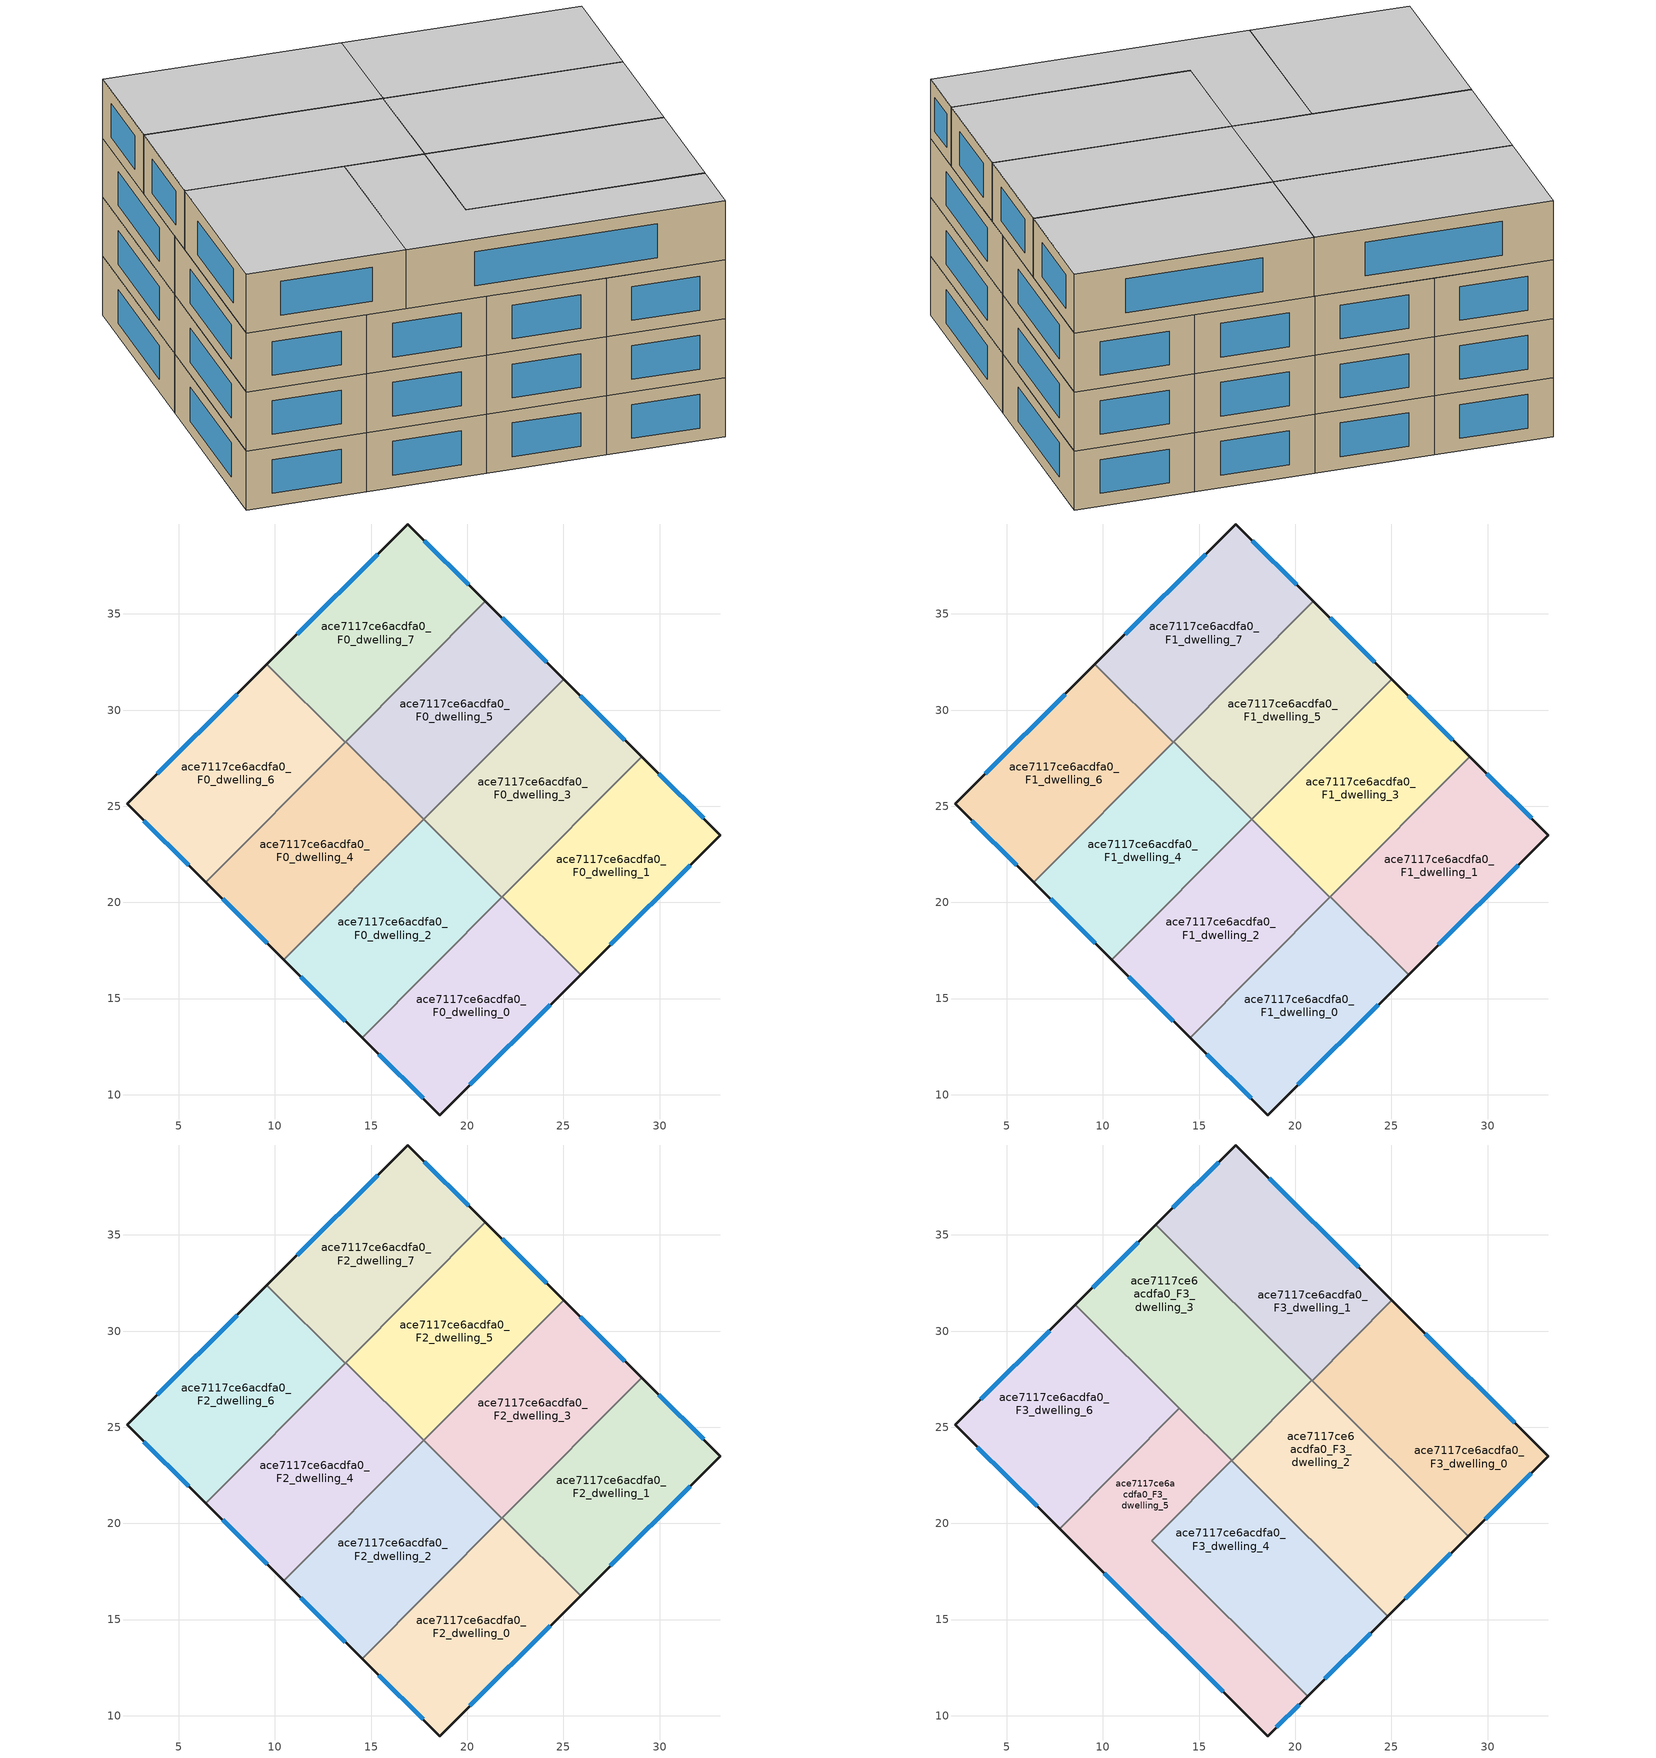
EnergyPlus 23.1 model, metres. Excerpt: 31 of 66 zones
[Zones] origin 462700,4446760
ace7117ce6acdfa0_F0_dwelling_0
 floor ground (EU_floor_Construction): 25.89,16.25 18.57,8.95 14.53,12.97 21.83,20.29 z0
 wall outside (EU_wall_Construction): 14.53,12.97 18.57,8.95 25.89,16.25 z0:3
 wall to ace7117ce6acdfa0_F0_dwelling_1 (EU_wall_Construction): 25.89,16.25 21.83,20.29 z0:3
 wall to ace7117ce6acdfa0_F0_dwelling_2 (EU_wall_Construction): 21.8,20.27 14.53,12.97 z0:3
 wall to ace7117ce6acdfa0_F0_dwelling_3 (EU_wall_Construction): 21.83,20.29 21.8,20.27 z0:3
 window (EU_Window_Construction): 20.14,10.51 24.32,14.68 / 15.4,12.11 17.7,9.81 z0.64:2.36
ace7117ce6acdfa0_F0_dwelling_1
 floor ground (EU_floor_Construction): 33.17,23.49 25.89,16.25 21.83,20.29 29.08,27.57 z0
 wall outside (EU_wall_Construction): 25.89,16.25 33.17,23.49 29.08,27.57 z0:3
 wall to ace7117ce6acdfa0_F0_dwelling_3 (EU_wall_Construction): 29.08,27.57 21.83,20.29 z0:3
 window (EU_Window_Construction): 27.45,17.8 31.61,21.94 / 32.29,24.37 29.95,26.7 z0.64:2.36
ace7117ce6acdfa0_F0_dwelling_2
 floor ground (EU_floor_Construction): 21.8,20.27 14.53,12.97 10.47,17.01 17.74,24.31 z0
 wall outside (EU_wall_Construction): 10.47,17.01 14.53,12.97 z0:3
 wall to ace7117ce6acdfa0_F0_dwelling_4 (EU_wall_Construction): 17.74,24.31 10.47,17.01 z0:3
 wall to ace7117ce6acdfa0_F0_dwelling_3 (EU_wall_Construction): 21.8,20.27 17.74,24.31 z0:3
 window (EU_Window_Construction): 11.34,16.15 13.66,13.83 z0.64:2.36
ace7117ce6acdfa0_F0_dwelling_3
 floor ground (EU_floor_Construction): 29.08,27.57 21.8,20.27 17.74,24.31 25.01,31.61 z0
 wall outside (EU_wall_Construction): 29.08,27.57 25.01,31.61 z0:3
 wall to ace7117ce6acdfa0_F0_dwelling_5 (EU_wall_Construction): 25.01,31.61 17.74,24.31 z0:3
 window (EU_Window_Construction): 28.2,28.43 25.88,30.75 z0.64:2.36
ace7117ce6acdfa0_F0_dwelling_4
 floor ground (EU_floor_Construction): 17.74,24.31 10.47,17.01 6.41,21.06 13.68,28.36 z0
 wall outside (EU_wall_Construction): 6.41,21.06 10.47,17.01 z0:3
 wall to ace7117ce6acdfa0_F0_dwelling_5 (EU_wall_Construction): 17.74,24.31 13.68,28.36 z0:3
 wall to ace7117ce6acdfa0_F0_dwelling_6 (EU_wall_Construction): 13.65,28.33 6.41,21.06 z0:3
 wall to ace7117ce6acdfa0_F0_dwelling_7 (EU_wall_Construction): 13.68,28.36 13.65,28.33 z0:3
 window (EU_Window_Construction): 7.28,20.19 9.6,17.88 z0.64:2.36
ace7117ce6acdfa0_F0_dwelling_5
 floor ground (EU_floor_Construction): 25.01,31.61 17.74,24.31 13.68,28.36 20.95,35.66 z0
 wall outside (EU_wall_Construction): 25.01,31.61 20.95,35.66 z0:3
 wall to ace7117ce6acdfa0_F0_dwelling_7 (EU_wall_Construction): 20.95,35.66 13.68,28.36 z0:3
 window (EU_Window_Construction): 24.14,32.48 21.82,34.79 z0.64:2.36
ace7117ce6acdfa0_F0_dwelling_6
 floor ground (EU_floor_Construction): 13.65,28.33 6.41,21.06 2.32,25.13 9.59,32.38 z0
 wall outside (EU_wall_Construction): 9.59,32.38 2.32,25.13 6.41,21.06 z0:3
 wall to ace7117ce6acdfa0_F0_dwelling_7 (EU_wall_Construction): 13.65,28.33 9.59,32.38 z0:3
 window (EU_Window_Construction): 8.03,30.83 3.87,26.69 / 3.19,24.26 5.53,21.93 z0.64:2.36
ace7117ce6acdfa0_F0_dwelling_7
 floor ground (EU_floor_Construction): 20.95,35.66 13.65,28.33 9.59,32.38 16.91,39.68 z0
 wall outside (EU_wall_Construction): 20.95,35.66 16.91,39.68 9.59,32.38 z0:3
 window (EU_Window_Construction): 15.35,38.12 11.16,33.94 / 20.08,36.52 17.78,38.82 z0.64:2.36
ace7117ce6acdfa0_F1_dwelling_0
 floor to ace7117ce6acdfa0_F0_dwelling_0 (EU_floor_Construction): 25.89,16.25 18.57,8.95 14.53,12.97 21.83,20.29 z3
 wall outside (EU_wall_Construction): 14.53,12.97 18.57,8.95 25.89,16.25 z3:6
 wall to ace7117ce6acdfa0_F1_dwelling_1 (EU_wall_Construction): 25.89,16.25 21.83,20.29 z3:6
 wall to ace7117ce6acdfa0_F1_dwelling_2 (EU_wall_Construction): 21.8,20.27 14.53,12.97 z3:6
 wall to ace7117ce6acdfa0_F1_dwelling_3 (EU_wall_Construction): 21.83,20.29 21.8,20.27 z3:6
 window (EU_Window_Construction): 20.14,10.51 24.32,14.68 / 15.4,12.11 17.7,9.81 z3.64:5.36
ace7117ce6acdfa0_F1_dwelling_1
 floor to ace7117ce6acdfa0_F0_dwelling_1 (EU_floor_Construction): 33.17,23.49 25.89,16.25 21.83,20.29 29.08,27.57 z3
 wall outside (EU_wall_Construction): 25.89,16.25 33.17,23.49 29.08,27.57 z3:6
 wall to ace7117ce6acdfa0_F1_dwelling_3 (EU_wall_Construction): 29.08,27.57 21.83,20.29 z3:6
 window (EU_Window_Construction): 27.45,17.8 31.61,21.94 / 32.29,24.37 29.95,26.7 z3.64:5.36
ace7117ce6acdfa0_F1_dwelling_2
 floor to ace7117ce6acdfa0_F0_dwelling_2 (EU_floor_Construction): 21.8,20.27 14.53,12.97 10.47,17.01 17.74,24.31 z3
 wall outside (EU_wall_Construction): 10.47,17.01 14.53,12.97 z3:6
 wall to ace7117ce6acdfa0_F1_dwelling_4 (EU_wall_Construction): 17.74,24.31 10.47,17.01 z3:6
 wall to ace7117ce6acdfa0_F1_dwelling_3 (EU_wall_Construction): 21.8,20.27 17.74,24.31 z3:6
 window (EU_Window_Construction): 11.34,16.15 13.66,13.83 z3.64:5.36
ace7117ce6acdfa0_F1_dwelling_3
 floor to ace7117ce6acdfa0_F0_dwelling_3 (EU_floor_Construction): 29.08,27.57 21.8,20.27 17.74,24.31 25.01,31.61 z3
 wall outside (EU_wall_Construction): 29.08,27.57 25.01,31.61 z3:6
 wall to ace7117ce6acdfa0_F1_dwelling_5 (EU_wall_Construction): 25.01,31.61 17.74,24.31 z3:6
 window (EU_Window_Construction): 28.2,28.43 25.88,30.75 z3.64:5.36
ace7117ce6acdfa0_F1_dwelling_4
 floor to ace7117ce6acdfa0_F0_dwelling_4 (EU_floor_Construction): 17.74,24.31 10.47,17.01 6.41,21.06 13.68,28.36 z3
 wall outside (EU_wall_Construction): 6.41,21.06 10.47,17.01 z3:6
 wall to ace7117ce6acdfa0_F1_dwelling_5 (EU_wall_Construction): 17.74,24.31 13.68,28.36 z3:6
 wall to ace7117ce6acdfa0_F1_dwelling_6 (EU_wall_Construction): 13.65,28.33 6.41,21.06 z3:6
 wall to ace7117ce6acdfa0_F1_dwelling_7 (EU_wall_Construction): 13.68,28.36 13.65,28.33 z3:6
 window (EU_Window_Construction): 7.28,20.19 9.6,17.88 z3.64:5.36
ace7117ce6acdfa0_F1_dwelling_5
 floor to ace7117ce6acdfa0_F0_dwelling_5 (EU_floor_Construction): 25.01,31.61 17.74,24.31 13.68,28.36 20.95,35.66 z3
 wall outside (EU_wall_Construction): 25.01,31.61 20.95,35.66 z3:6
 wall to ace7117ce6acdfa0_F1_dwelling_7 (EU_wall_Construction): 20.95,35.66 13.68,28.36 z3:6
 window (EU_Window_Construction): 24.14,32.48 21.82,34.79 z3.64:5.36
ace7117ce6acdfa0_F1_dwelling_6
 floor to ace7117ce6acdfa0_F0_dwelling_6 (EU_floor_Construction): 13.65,28.33 6.41,21.06 2.32,25.13 9.59,32.38 z3
 wall outside (EU_wall_Construction): 9.59,32.38 2.32,25.13 6.41,21.06 z3:6
 wall to ace7117ce6acdfa0_F1_dwelling_7 (EU_wall_Construction): 13.65,28.33 9.59,32.38 z3:6
 window (EU_Window_Construction): 8.03,30.83 3.87,26.69 / 3.19,24.26 5.53,21.93 z3.64:5.36
ace7117ce6acdfa0_F1_dwelling_7
 floor to ace7117ce6acdfa0_F0_dwelling_7 (EU_floor_Construction): 20.95,35.66 13.65,28.33 9.59,32.38 16.91,39.68 z3
 wall outside (EU_wall_Construction): 20.95,35.66 16.91,39.68 9.59,32.38 z3:6
 window (EU_Window_Construction): 15.35,38.12 11.16,33.94 / 20.08,36.52 17.78,38.82 z3.64:5.36
ace7117ce6acdfa0_F2_dwelling_0
 floor to ace7117ce6acdfa0_F1_dwelling_0 (EU_floor_Construction): 25.89,16.25 18.57,8.95 14.53,12.97 21.83,20.29 z6
 wall outside (EU_wall_Construction): 14.53,12.97 18.57,8.95 25.89,16.25 z6:9
 wall to ace7117ce6acdfa0_F2_dwelling_1 (EU_wall_Construction): 25.89,16.25 21.83,20.29 z6:9
 wall to ace7117ce6acdfa0_F2_dwelling_2 (EU_wall_Construction): 21.8,20.27 14.53,12.97 z6:9
 wall to ace7117ce6acdfa0_F2_dwelling_3 (EU_wall_Construction): 21.83,20.29 21.8,20.27 z6:9
 window (EU_Window_Construction): 20.14,10.51 24.32,14.68 / 15.4,12.11 17.7,9.81 z6.64:8.36
ace7117ce6acdfa0_F2_dwelling_1
 floor to ace7117ce6acdfa0_F1_dwelling_1 (EU_floor_Construction): 33.17,23.49 25.89,16.25 21.83,20.29 29.08,27.57 z6
 wall outside (EU_wall_Construction): 25.89,16.25 33.17,23.49 29.08,27.57 z6:9
 wall to ace7117ce6acdfa0_F2_dwelling_3 (EU_wall_Construction): 29.08,27.57 21.83,20.29 z6:9
 window (EU_Window_Construction): 27.45,17.8 31.61,21.94 / 32.29,24.37 29.95,26.7 z6.64:8.36
 ceiling adiabatic (EU_roof_Construction): 33.17,23.49 29.08,27.57 24.92,23.4 28.99,19.34 z9
ace7117ce6acdfa0_F2_dwelling_2
 floor to ace7117ce6acdfa0_F1_dwelling_2 (EU_floor_Construction): 21.8,20.27 14.53,12.97 10.47,17.01 17.74,24.31 z6
 wall outside (EU_wall_Construction): 10.47,17.01 14.53,12.97 z6:9
 wall to ace7117ce6acdfa0_F2_dwelling_4 (EU_wall_Construction): 17.74,24.31 10.47,17.01 z6:9
 wall to ace7117ce6acdfa0_F2_dwelling_3 (EU_wall_Construction): 21.8,20.27 17.74,24.31 z6:9
 window (EU_Window_Construction): 11.34,16.15 13.66,13.83 z6.64:8.36
ace7117ce6acdfa0_F2_dwelling_3
 floor to ace7117ce6acdfa0_F1_dwelling_3 (EU_floor_Construction): 29.08,27.57 21.8,20.27 17.74,24.31 25.01,31.61 z6
 wall outside (EU_wall_Construction): 29.08,27.57 25.01,31.61 z6:9
 wall to ace7117ce6acdfa0_F2_dwelling_5 (EU_wall_Construction): 25.01,31.61 17.74,24.31 z6:9
 window (EU_Window_Construction): 28.2,28.43 25.88,30.75 z6.64:8.36
ace7117ce6acdfa0_F2_dwelling_4
 floor to ace7117ce6acdfa0_F1_dwelling_4 (EU_floor_Construction): 17.74,24.31 10.47,17.01 6.41,21.06 13.68,28.36 z6
 wall outside (EU_wall_Construction): 6.41,21.06 10.47,17.01 z6:9
 wall to ace7117ce6acdfa0_F2_dwelling_5 (EU_wall_Construction): 17.74,24.31 13.68,28.36 z6:9
 wall to ace7117ce6acdfa0_F2_dwelling_6 (EU_wall_Construction): 13.65,28.33 6.41,21.06 z6:9
 wall to ace7117ce6acdfa0_F2_dwelling_7 (EU_wall_Construction): 13.68,28.36 13.65,28.33 z6:9
 window (EU_Window_Construction): 7.28,20.19 9.6,17.88 z6.64:8.36
ace7117ce6acdfa0_F2_dwelling_5
 floor to ace7117ce6acdfa0_F1_dwelling_5 (EU_floor_Construction): 25.01,31.61 17.74,24.31 13.68,28.36 20.95,35.66 z6
 wall outside (EU_wall_Construction): 25.01,31.61 20.95,35.66 z6:9
 wall to ace7117ce6acdfa0_F2_dwelling_7 (EU_wall_Construction): 20.95,35.66 13.68,28.36 z6:9
 window (EU_Window_Construction): 24.14,32.48 21.82,34.79 z6.64:8.36
 ceiling adiabatic (EU_roof_Construction): 20.86,27.44 25.01,31.61 20.95,35.66 16.79,31.49 z9
ace7117ce6acdfa0_F2_dwelling_6
 floor to ace7117ce6acdfa0_F1_dwelling_6 (EU_floor_Construction): 13.65,28.33 6.41,21.06 2.32,25.13 9.59,32.38 z6
 wall outside (EU_wall_Construction): 9.59,32.38 2.32,25.13 6.41,21.06 z6:9
 wall to ace7117ce6acdfa0_F2_dwelling_7 (EU_wall_Construction): 13.65,28.33 9.59,32.38 z6:9
 window (EU_Window_Construction): 8.03,30.83 3.87,26.69 / 3.19,24.26 5.53,21.93 z6.64:8.36
ace7117ce6acdfa0_F2_dwelling_7
 floor to ace7117ce6acdfa0_F1_dwelling_7 (EU_floor_Construction): 20.95,35.66 13.65,28.33 9.59,32.38 16.91,39.68 z6
 wall outside (EU_wall_Construction): 20.95,35.66 16.91,39.68 9.59,32.38 z6:9
 window (EU_Window_Construction): 15.35,38.12 11.16,33.94 / 20.08,36.52 17.78,38.82 z6.64:8.36
ace7117ce6acdfa0_F3_dwelling_0
 floor adiabatic (EU_floor_Construction): 33.17,23.49 28.99,19.34 24.92,23.4 29.07,27.57 z9
 floor to ace7117ce6acdfa0_F2_dwelling_3 (EU_floor_Construction): 29.07,27.57 24.92,23.4 20.88,27.42 25.03,31.59 z9
 wall outside (EU_wall_Construction): 28.99,19.34 33.17,23.49 25.03,31.59 z9:12
 wall to ace7117ce6acdfa0_F3_dwelling_1 (EU_wall_Construction): 25.03,31.59 20.88,27.42 z9:12
 wall to ace7117ce6acdfa0_F3_dwelling_2 (EU_wall_Construction): 20.88,27.42 28.99,19.34 z9:12
 window (EU_Window_Construction): 31.42,25.23 26.77,29.86 / 29.89,20.23 32.27,22.6 z9.64:11.36
 ceiling to ace7117ce6acdfa0_F4_dwelling_0 (EU_floor_Construction): 33.17,23.49 25.03,31.59 20.88,27.42 28.99,19.34 z12
ace7117ce6acdfa0_F3_dwelling_1
 floor adiabatic (EU_floor_Construction): 25.01,31.61 20.86,27.44 16.79,31.49 20.95,35.66 z9
 floor to ace7117ce6acdfa0_F2_dwelling_7 (EU_floor_Construction): 20.95,35.66 16.79,31.49 12.74,35.52 16.91,39.68 z9
 floor to ace7117ce6acdfa0_F2_dwelling_3 (EU_floor_Construction): 25.03,31.59 20.88,27.42 20.86,27.44 25.01,31.61 z9
 wall outside (EU_wall_Construction): 25.03,31.59 16.91,39.68 12.74,35.52 z9:12
 wall to ace7117ce6acdfa0_F3_dwelling_3 (EU_wall_Construction): 12.74,35.52 20.86,27.44 z9:12
 wall to ace7117ce6acdfa0_F3_dwelling_2 (EU_wall_Construction): 20.86,27.44 20.88,27.42 z9:12
 window (EU_Window_Construction): 23.29,33.33 18.65,37.95 / 16.02,38.79 13.64,36.41 z9.64:11.36
 ceiling to ace7117ce6acdfa0_F4_dwelling_1 (EU_floor_Construction): 20.88,27.42 25.03,31.59 16.91,39.68 12.74,35.52 z12
ace7117ce6acdfa0_F3_dwelling_2
 floor to ace7117ce6acdfa0_F2_dwelling_3 (EU_floor_Construction): 24.92,23.4 21.8,20.27 17.74,24.31 20.86,27.44 z9
 floor to ace7117ce6acdfa0_F2_dwelling_0 (EU_floor_Construction): 25.89,16.25 24.82,15.18 20.76,19.22 21.83,20.29 z9
 floor to ace7117ce6acdfa0_F2_dwelling_1 (EU_floor_Construction): 28.99,19.34 25.89,16.25 21.83,20.29 24.92,23.4 z9
 floor to ace7117ce6acdfa0_F2_dwelling_2 (EU_floor_Construction): 21.8,20.27 20.76,19.22 16.71,23.27 17.74,24.31 z9
 wall outside (EU_wall_Construction): 24.82,15.18 28.99,19.34 z9:12
 wall to ace7117ce6acdfa0_F3_dwelling_3 (EU_wall_Construction): 20.86,27.44 16.71,23.27 z9:12
 wall to ace7117ce6acdfa0_F3_dwelling_4 (EU_wall_Construction): 16.71,23.27 24.82,15.18 z9:12
 window (EU_Window_Construction): 25.72,16.07 28.1,18.45 z9.64:11.36
 ceiling to ace7117ce6acdfa0_F4_dwelling_2 (EU_floor_Construction): 28.99,19.34 20.86,27.44 16.71,23.27 24.82,15.18 z12
ace7117ce6acdfa0_F3_dwelling_3
 floor to ace7117ce6acdfa0_F2_dwelling_7 (EU_floor_Construction): 16.79,31.49 13.65,28.33 9.59,32.38 12.74,35.52 z9
 floor to ace7117ce6acdfa0_F2_dwelling_5 (EU_floor_Construction): 20.86,27.44 17.74,24.31 13.68,28.36 16.79,31.49 z9
 floor to ace7117ce6acdfa0_F2_dwelling_4 (EU_floor_Construction): 17.74,24.31 16.7,23.27 16.69,23.28 12.64,27.32 13.68,28.36 z9
 floor to ace7117ce6acdfa0_F2_dwelling_6 (EU_floor_Construction): 13.65,28.33 12.64,27.32 8.57,31.37 9.59,32.38 z9
 wall outside (EU_wall_Construction): 12.74,35.52 8.57,31.37 z9:12
 wall to ace7117ce6acdfa0_F3_dwelling_6 (EU_wall_Construction): 8.57,31.37 13.98,25.98 z9:12
 wall to ace7117ce6acdfa0_F3_dwelling_5 (EU_wall_Construction): 13.98,25.98 16.69,23.28 z9:12
 wall to ace7117ce6acdfa0_F3_dwelling_4 (EU_wall_Construction): 16.69,23.28 16.71,23.27 z9:12
 window (EU_Window_Construction): 11.85,34.63 9.47,32.26 z9.64:11.36
 ceiling to ace7117ce6acdfa0_F4_dwelling_3 (EU_floor_Construction): 16.71,23.27 20.86,27.44 12.74,35.52 8.57,31.37 z12
ace7117ce6acdfa0_F3_dwelling_4
 floor to ace7117ce6acdfa0_F2_dwelling_0 (EU_floor_Construction): 24.82,15.18 20.65,11.03 16.61,15.05 20.76,19.22 z9
 floor to ace7117ce6acdfa0_F2_dwelling_2 (EU_floor_Construction): 20.76,19.22 16.61,15.05 12.55,19.1 16.7,23.27 z9
 floor to ace7117ce6acdfa0_F2_dwelling_4 (EU_floor_Construction): 16.7,23.27 12.55,19.1 12.53,19.11 16.69,23.28 z9
 wall outside (EU_wall_Construction): 20.65,11.03 24.82,15.18 z9:12
 wall to ace7117ce6acdfa0_F3_dwelling_5 (EU_wall_Construction): 16.69,23.28 12.53,19.11 20.65,11.03 z9:12
 window (EU_Window_Construction): 21.55,11.92 23.93,14.29 z9.64:11.36
 ceiling to ace7117ce6acdfa0_F4_dwelling_4 (EU_floor_Construction): 24.82,15.18 16.69,23.28 12.53,19.11 20.65,11.03 z12
ace7117ce6acdfa0_F3_dwelling_5
 floor to ace7117ce6acdfa0_F2_dwelling_2 (EU_floor_Construction): 16.61,15.05 14.53,12.97 10.47,17.01 12.55,19.1 z9
 floor to ace7117ce6acdfa0_F2_dwelling_0 (EU_floor_Construction): 20.65,11.03 18.57,8.95 14.53,12.97 16.61,15.05 z9
 floor to ace7117ce6acdfa0_F2_dwelling_4 (EU_floor_Construction): 16.69,23.28 12.53,19.11 12.55,19.1 10.47,17.01 7.74,19.73 13.98,25.98 z9
 wall outside (EU_wall_Construction): 7.74,19.73 18.57,8.95 20.65,11.03 z9:12
 wall to ace7117ce6acdfa0_F3_dwelling_6 (EU_wall_Construction): 13.98,25.98 7.74,19.73 z9:12
 window (EU_Window_Construction): 19.01,9.39 20.21,10.58 / 10.06,17.42 16.25,11.26 z9.64:11.36
 ceiling to ace7117ce6acdfa0_F4_dwelling_5 (EU_floor_Construction): 20.65,11.03 12.53,19.11 16.69,23.28 13.98,25.98 7.74,19.73 18.57,8.95 z12
ace7117ce6acdfa0_F3_dwelling_6
 floor to ace7117ce6acdfa0_F2_dwelling_4 (EU_floor_Construction): 13.98,25.98 7.74,19.73 6.41,21.06 12.64,27.32 z9
 floor to ace7117ce6acdfa0_F2_dwelling_6 (EU_floor_Construction): 12.64,27.32 6.41,21.06 2.32,25.13 8.57,31.37 z9
 wall outside (EU_wall_Construction): 8.57,31.37 2.32,25.13 7.74,19.73 z9:12
 window (EU_Window_Construction): 3.48,23.97 6.58,20.88 / 7.23,30.03 3.66,26.47 z9.64:11.36
 ceiling to ace7117ce6acdfa0_F4_dwelling_6 (EU_floor_Construction): 7.74,19.73 13.98,25.98 8.57,31.37 2.32,25.13 z12
[Building]
EU S2 Campaign: North Axis=0; Terrain=City; Solar Distribution=FullExterior
[Site:Location]
Yerevan-Zvartnots.Intl.AP: Latitude=40.15; Longitude=44.383; Time Zone=4; Elevation=854
[SizingPeriod:WeatherFileDays]
AnnualSizingPeriod: Begin Month=1; Begin Day of Month=1; End Month=12; End Day of Month=31; Day of Week for Start Day=Monday; Use Weather File Daylight Saving Period=No; Use Weather File Rain and Snow Indicators=No
[MATERIAL]
EU_InternalMass_Material: Roughness=MediumRough; Thickness=0.1; Conductivity=1; Density=1800; Specific Heat=900; Thermal Absorptance=0.9; Solar Absorptance=0.7; Visible Absorptance=0.7
[MATERIAL:NOMASS] Roughness=MediumRough; Thermal Absorptance=0.9; Solar Absorptance=0.7; Visible Absorptance=0.7
Name | Thermal Resistance
EU_wall_NoMass | 1.05043
EU_roof_NoMass | 1.45357
EU_floor_NoMass | 0.478065
[WINDOWMATERIAL:SIMPLEGLAZINGSYSTEM]
EU_Window_SimpleGlazing: UFactor=2.5566; Solar Heat Gain Coefficient=0.75; Visible Transmittance=0.75
[CONSTRUCTION]
EU_wall_Construction: EU_wall_NoMass
EU_roof_Construction: EU_roof_NoMass
EU_floor_Construction: EU_floor_NoMass
EU_Window_Construction: EU_Window_SimpleGlazing
EU_InternalMass_Construction: EU_InternalMass_Material
[ZONE] Type=1; Multiplier=1; Ceiling Height=autocalculate; Floor Area=autocalculate; Part of Total Floor Area=Yes
Name | Volume
ace7117ce6acdfa0_F0_dwelling_0; ace7117ce6acdfa0_F1_dwelling_0; ace7117ce6acdfa0_F2_dwelling_0; ace7117ce6acdfa0_F0_dwelling_7; ace7117ce6acdfa0_F1_dwelling_7; ace7117ce6acdfa0_F2_dwelling_7 | 177.263
ace7117ce6acdfa0_F3_dwelling_0 | 202.584
ace7117ce6acdfa0_F0_dwelling_1; ace7117ce6acdfa0_F1_dwelling_1; ace7117ce6acdfa0_F2_dwelling_1; ace7117ce6acdfa0_F0_dwelling_6; ace7117ce6acdfa0_F1_dwelling_6; ace7117ce6acdfa0_F2_dwelling_6 | 177.27
ace7117ce6acdfa0_F3_dwelling_1; ace7117ce6acdfa0_F3_dwelling_2; ace7117ce6acdfa0_F3_dwelling_3 | 202.583
ace7117ce6acdfa0_F0_dwelling_2; ace7117ce6acdfa0_F1_dwelling_2; ace7117ce6acdfa0_F2_dwelling_2; ace7117ce6acdfa0_F0_dwelling_5; ace7117ce6acdfa0_F1_dwelling_5; ace7117ce6acdfa0_F2_dwelling_5 | 177.248
ace7117ce6acdfa0_F0_dwelling_3; ace7117ce6acdfa0_F1_dwelling_3; ace7117ce6acdfa0_F2_dwelling_3; ace7117ce6acdfa0_F0_dwelling_4; ace7117ce6acdfa0_F1_dwelling_4; ace7117ce6acdfa0_F2_dwelling_4 | 177.247
ace7117ce6acdfa0_F3_dwelling_4 | 202.577
ace7117ce6acdfa0_F3_dwelling_5 | 202.587
ace7117ce6acdfa0_F3_dwelling_6 | 202.58
[INTERNALMASS] Construction=EU_InternalMass_Construction
Name | Zone or ZoneList | Surface Area
ace7117ce6acdfa0_F0_dwelling_0_EU_InternalMass | ace7117ce6acdfa0_F0_dwelling_0 | 59.0876
ace7117ce6acdfa0_F0_dwelling_1_EU_InternalMass | ace7117ce6acdfa0_F0_dwelling_1 | 59.0881
ace7117ce6acdfa0_F0_dwelling_2_EU_InternalMass | ace7117ce6acdfa0_F0_dwelling_2 | 59.0834
ace7117ce6acdfa0_F0_dwelling_3_EU_InternalMass | ace7117ce6acdfa0_F0_dwelling_3 | 59.0814
ace7117ce6acdfa0_F0_dwelling_4_EU_InternalMass | ace7117ce6acdfa0_F0_dwelling_4 | 59.0814
ace7117ce6acdfa0_F0_dwelling_5_EU_InternalMass | ace7117ce6acdfa0_F0_dwelling_5 | 59.0834
ace7117ce6acdfa0_F0_dwelling_6_EU_InternalMass | ace7117ce6acdfa0_F0_dwelling_6 | 59.0881
ace7117ce6acdfa0_F0_dwelling_7_EU_InternalMass | ace7117ce6acdfa0_F0_dwelling_7 | 59.0876
ace7117ce6acdfa0_F1_dwelling_0_EU_InternalMass | ace7117ce6acdfa0_F1_dwelling_0 | 59.0876
ace7117ce6acdfa0_F1_dwelling_1_EU_InternalMass | ace7117ce6acdfa0_F1_dwelling_1 | 59.0881
ace7117ce6acdfa0_F1_dwelling_2_EU_InternalMass | ace7117ce6acdfa0_F1_dwelling_2 | 59.0834
ace7117ce6acdfa0_F1_dwelling_3_EU_InternalMass | ace7117ce6acdfa0_F1_dwelling_3 | 59.0814
ace7117ce6acdfa0_F1_dwelling_4_EU_InternalMass | ace7117ce6acdfa0_F1_dwelling_4 | 59.0814
ace7117ce6acdfa0_F1_dwelling_5_EU_InternalMass | ace7117ce6acdfa0_F1_dwelling_5 | 59.0834
ace7117ce6acdfa0_F1_dwelling_6_EU_InternalMass | ace7117ce6acdfa0_F1_dwelling_6 | 59.0881
ace7117ce6acdfa0_F1_dwelling_7_EU_InternalMass | ace7117ce6acdfa0_F1_dwelling_7 | 59.0876
ace7117ce6acdfa0_F2_dwelling_0_EU_InternalMass | ace7117ce6acdfa0_F2_dwelling_0 | 59.0876
ace7117ce6acdfa0_F2_dwelling_1_EU_InternalMass | ace7117ce6acdfa0_F2_dwelling_1 | 59.0881
ace7117ce6acdfa0_F2_dwelling_2_EU_InternalMass | ace7117ce6acdfa0_F2_dwelling_2 | 59.0834
ace7117ce6acdfa0_F2_dwelling_3_EU_InternalMass | ace7117ce6acdfa0_F2_dwelling_3 | 59.0814
ace7117ce6acdfa0_F2_dwelling_4_EU_InternalMass | ace7117ce6acdfa0_F2_dwelling_4 | 59.0814
ace7117ce6acdfa0_F2_dwelling_5_EU_InternalMass | ace7117ce6acdfa0_F2_dwelling_5 | 59.0834
ace7117ce6acdfa0_F2_dwelling_6_EU_InternalMass | ace7117ce6acdfa0_F2_dwelling_6 | 59.0881
ace7117ce6acdfa0_F2_dwelling_7_EU_InternalMass | ace7117ce6acdfa0_F2_dwelling_7 | 59.0876
ace7117ce6acdfa0_F3_dwelling_0_EU_InternalMass | ace7117ce6acdfa0_F3_dwelling_0 | 67.5268
ace7117ce6acdfa0_F3_dwelling_1_EU_InternalMass | ace7117ce6acdfa0_F3_dwelling_1 | 67.5289
ace7117ce6acdfa0_F3_dwelling_2_EU_InternalMass | ace7117ce6acdfa0_F3_dwelling_2 | 67.5289
ace7117ce6acdfa0_F3_dwelling_3_EU_InternalMass | ace7117ce6acdfa0_F3_dwelling_3 | 67.5268
ace7117ce6acdfa0_F3_dwelling_4_EU_InternalMass | ace7117ce6acdfa0_F3_dwelling_4 | 67.5259
ace7117ce6acdfa0_F3_dwelling_5_EU_InternalMass | ace7117ce6acdfa0_F3_dwelling_5 | 67.5288
ace7117ce6acdfa0_F3_dwelling_6_EU_InternalMass | ace7117ce6acdfa0_F3_dwelling_6 | 67.5247
[OTHEREQUIPMENT] Fuel Type=Electricity; Design Level Calculation Method=Watts/Area; Power per Zone Floor Area=1; Fraction Latent=0; Fraction Radiant=0; Fraction Lost=0; Carbon Dioxide Generation Rate=0; EndUse Subcategory=EU_Step8_InternalGains
Name | Zone or ZoneList or Space or SpaceList | Schedule
EU_Step8_InternalGain_ace7117ce6acdfa0_F0_dwelling_0_f000 | ace7117ce6acdfa0_F0_dwelling_0 | EU_Step8_GainSchedule_ace7117ce6acdfa0_F0_dwelling_0_f000
EU_Step8_InternalGain_ace7117ce6acdfa0_F0_dwelling_1_f000 | ace7117ce6acdfa0_F0_dwelling_1 | EU_Step8_GainSchedule_ace7117ce6acdfa0_F0_dwelling_1_f000
EU_Step8_InternalGain_ace7117ce6acdfa0_F0_dwelling_2_f000 | ace7117ce6acdfa0_F0_dwelling_2 | EU_Step8_GainSchedule_ace7117ce6acdfa0_F0_dwelling_2_f000
EU_Step8_InternalGain_ace7117ce6acdfa0_F0_dwelling_3_f000 | ace7117ce6acdfa0_F0_dwelling_3 | EU_Step8_GainSchedule_ace7117ce6acdfa0_F0_dwelling_3_f000
EU_Step8_InternalGain_ace7117ce6acdfa0_F0_dwelling_4_f000 | ace7117ce6acdfa0_F0_dwelling_4 | EU_Step8_GainSchedule_ace7117ce6acdfa0_F0_dwelling_4_f000
EU_Step8_InternalGain_ace7117ce6acdfa0_F0_dwelling_5_f000 | ace7117ce6acdfa0_F0_dwelling_5 | EU_Step8_GainSchedule_ace7117ce6acdfa0_F0_dwelling_5_f000
EU_Step8_InternalGain_ace7117ce6acdfa0_F0_dwelling_6_f000 | ace7117ce6acdfa0_F0_dwelling_6 | EU_Step8_GainSchedule_ace7117ce6acdfa0_F0_dwelling_6_f000
EU_Step8_InternalGain_ace7117ce6acdfa0_F0_dwelling_7_f000 | ace7117ce6acdfa0_F0_dwelling_7 | EU_Step8_GainSchedule_ace7117ce6acdfa0_F0_dwelling_7_f000
EU_Step8_InternalGain_ace7117ce6acdfa0_F1_dwelling_0_f000 | ace7117ce6acdfa0_F1_dwelling_0 | EU_Step8_GainSchedule_ace7117ce6acdfa0_F1_dwelling_0_f000
EU_Step8_InternalGain_ace7117ce6acdfa0_F1_dwelling_1_f000 | ace7117ce6acdfa0_F1_dwelling_1 | EU_Step8_GainSchedule_ace7117ce6acdfa0_F1_dwelling_1_f000
EU_Step8_InternalGain_ace7117ce6acdfa0_F1_dwelling_2_f000 | ace7117ce6acdfa0_F1_dwelling_2 | EU_Step8_GainSchedule_ace7117ce6acdfa0_F1_dwelling_2_f000
EU_Step8_InternalGain_ace7117ce6acdfa0_F1_dwelling_3_f000 | ace7117ce6acdfa0_F1_dwelling_3 | EU_Step8_GainSchedule_ace7117ce6acdfa0_F1_dwelling_3_f000
EU_Step8_InternalGain_ace7117ce6acdfa0_F1_dwelling_4_f000 | ace7117ce6acdfa0_F1_dwelling_4 | EU_Step8_GainSchedule_ace7117ce6acdfa0_F1_dwelling_4_f000
EU_Step8_InternalGain_ace7117ce6acdfa0_F1_dwelling_5_f000 | ace7117ce6acdfa0_F1_dwelling_5 | EU_Step8_GainSchedule_ace7117ce6acdfa0_F1_dwelling_5_f000
EU_Step8_InternalGain_ace7117ce6acdfa0_F1_dwelling_6_f000 | ace7117ce6acdfa0_F1_dwelling_6 | EU_Step8_GainSchedule_ace7117ce6acdfa0_F1_dwelling_6_f000
EU_Step8_InternalGain_ace7117ce6acdfa0_F1_dwelling_7_f000 | ace7117ce6acdfa0_F1_dwelling_7 | EU_Step8_GainSchedule_ace7117ce6acdfa0_F1_dwelling_7_f000
EU_Step8_InternalGain_ace7117ce6acdfa0_F2_dwelling_0_f000 | ace7117ce6acdfa0_F2_dwelling_0 | EU_Step8_GainSchedule_ace7117ce6acdfa0_F2_dwelling_0_f000
EU_Step8_InternalGain_ace7117ce6acdfa0_F2_dwelling_1_f000 | ace7117ce6acdfa0_F2_dwelling_1 | EU_Step8_GainSchedule_ace7117ce6acdfa0_F2_dwelling_1_f000
EU_Step8_InternalGain_ace7117ce6acdfa0_F2_dwelling_2_f000 | ace7117ce6acdfa0_F2_dwelling_2 | EU_Step8_GainSchedule_ace7117ce6acdfa0_F2_dwelling_2_f000
EU_Step8_InternalGain_ace7117ce6acdfa0_F2_dwelling_3_f000 | ace7117ce6acdfa0_F2_dwelling_3 | EU_Step8_GainSchedule_ace7117ce6acdfa0_F2_dwelling_3_f000
EU_Step8_InternalGain_ace7117ce6acdfa0_F2_dwelling_4_f000 | ace7117ce6acdfa0_F2_dwelling_4 | EU_Step8_GainSchedule_ace7117ce6acdfa0_F2_dwelling_4_f000
EU_Step8_InternalGain_ace7117ce6acdfa0_F2_dwelling_5_f000 | ace7117ce6acdfa0_F2_dwelling_5 | EU_Step8_GainSchedule_ace7117ce6acdfa0_F2_dwelling_5_f000
EU_Step8_InternalGain_ace7117ce6acdfa0_F2_dwelling_6_f000 | ace7117ce6acdfa0_F2_dwelling_6 | EU_Step8_GainSchedule_ace7117ce6acdfa0_F2_dwelling_6_f000
EU_Step8_InternalGain_ace7117ce6acdfa0_F2_dwelling_7_f000 | ace7117ce6acdfa0_F2_dwelling_7 | EU_Step8_GainSchedule_ace7117ce6acdfa0_F2_dwelling_7_f000
EU_Step8_InternalGain_ace7117ce6acdfa0_F3_dwelling_0_f000 | ace7117ce6acdfa0_F3_dwelling_0 | EU_Step8_GainSchedule_ace7117ce6acdfa0_F3_dwelling_0_f000
EU_Step8_InternalGain_ace7117ce6acdfa0_F3_dwelling_1_f000 | ace7117ce6acdfa0_F3_dwelling_1 | EU_Step8_GainSchedule_ace7117ce6acdfa0_F3_dwelling_1_f000
EU_Step8_InternalGain_ace7117ce6acdfa0_F3_dwelling_2_f000 | ace7117ce6acdfa0_F3_dwelling_2 | EU_Step8_GainSchedule_ace7117ce6acdfa0_F3_dwelling_2_f000
EU_Step8_InternalGain_ace7117ce6acdfa0_F3_dwelling_3_f000 | ace7117ce6acdfa0_F3_dwelling_3 | EU_Step8_GainSchedule_ace7117ce6acdfa0_F3_dwelling_3_f000
EU_Step8_InternalGain_ace7117ce6acdfa0_F3_dwelling_4_f000 | ace7117ce6acdfa0_F3_dwelling_4 | EU_Step8_GainSchedule_ace7117ce6acdfa0_F3_dwelling_4_f000
EU_Step8_InternalGain_ace7117ce6acdfa0_F3_dwelling_5_f000 | ace7117ce6acdfa0_F3_dwelling_5 | EU_Step8_GainSchedule_ace7117ce6acdfa0_F3_dwelling_5_f000
EU_Step8_InternalGain_ace7117ce6acdfa0_F3_dwelling_6_f000 | ace7117ce6acdfa0_F3_dwelling_6 | EU_Step8_GainSchedule_ace7117ce6acdfa0_F3_dwelling_6_f000
[ZONEVENTILATION:DESIGNFLOWRATE] Schedule=EU_AlwaysOn; Design Flow Rate Calculation Method=AirChanges/Hour; Air Changes per Hour=0.557805; Ventilation Type=Natural; Fan Pressure Rise=0; Fan Total Efficiency=1; Constant Term Coefficient=1; Temperature Term Coefficient=0; Velocity Term Coefficient=0; Velocity Squared Term Coefficient=0; Minimum Indoor Temperature=-100; Maximum Indoor Temperature=100; Delta Temperature=-100; Minimum Outdoor Temperature=-100; Maximum Outdoor Temperature=100; Maximum Wind Speed=40
Name | Zone or ZoneList or Space or SpaceList
EU_ConstantAir_ace7117ce6acdfa0_F0_dwelling_0 | ace7117ce6acdfa0_F0_dwelling_0
EU_ConstantAir_ace7117ce6acdfa0_F0_dwelling_1 | ace7117ce6acdfa0_F0_dwelling_1
EU_ConstantAir_ace7117ce6acdfa0_F0_dwelling_2 | ace7117ce6acdfa0_F0_dwelling_2
EU_ConstantAir_ace7117ce6acdfa0_F0_dwelling_3 | ace7117ce6acdfa0_F0_dwelling_3
EU_ConstantAir_ace7117ce6acdfa0_F0_dwelling_4 | ace7117ce6acdfa0_F0_dwelling_4
EU_ConstantAir_ace7117ce6acdfa0_F0_dwelling_5 | ace7117ce6acdfa0_F0_dwelling_5
EU_ConstantAir_ace7117ce6acdfa0_F0_dwelling_6 | ace7117ce6acdfa0_F0_dwelling_6
EU_ConstantAir_ace7117ce6acdfa0_F0_dwelling_7 | ace7117ce6acdfa0_F0_dwelling_7
EU_ConstantAir_ace7117ce6acdfa0_F1_dwelling_0 | ace7117ce6acdfa0_F1_dwelling_0
EU_ConstantAir_ace7117ce6acdfa0_F1_dwelling_1 | ace7117ce6acdfa0_F1_dwelling_1
EU_ConstantAir_ace7117ce6acdfa0_F1_dwelling_2 | ace7117ce6acdfa0_F1_dwelling_2
EU_ConstantAir_ace7117ce6acdfa0_F1_dwelling_3 | ace7117ce6acdfa0_F1_dwelling_3
EU_ConstantAir_ace7117ce6acdfa0_F1_dwelling_4 | ace7117ce6acdfa0_F1_dwelling_4
EU_ConstantAir_ace7117ce6acdfa0_F1_dwelling_5 | ace7117ce6acdfa0_F1_dwelling_5
EU_ConstantAir_ace7117ce6acdfa0_F1_dwelling_6 | ace7117ce6acdfa0_F1_dwelling_6
EU_ConstantAir_ace7117ce6acdfa0_F1_dwelling_7 | ace7117ce6acdfa0_F1_dwelling_7
EU_ConstantAir_ace7117ce6acdfa0_F2_dwelling_0 | ace7117ce6acdfa0_F2_dwelling_0
EU_ConstantAir_ace7117ce6acdfa0_F2_dwelling_1 | ace7117ce6acdfa0_F2_dwelling_1
EU_ConstantAir_ace7117ce6acdfa0_F2_dwelling_2 | ace7117ce6acdfa0_F2_dwelling_2
EU_ConstantAir_ace7117ce6acdfa0_F2_dwelling_3 | ace7117ce6acdfa0_F2_dwelling_3
EU_ConstantAir_ace7117ce6acdfa0_F2_dwelling_4 | ace7117ce6acdfa0_F2_dwelling_4
EU_ConstantAir_ace7117ce6acdfa0_F2_dwelling_5 | ace7117ce6acdfa0_F2_dwelling_5
EU_ConstantAir_ace7117ce6acdfa0_F2_dwelling_6 | ace7117ce6acdfa0_F2_dwelling_6
EU_ConstantAir_ace7117ce6acdfa0_F2_dwelling_7 | ace7117ce6acdfa0_F2_dwelling_7
EU_ConstantAir_ace7117ce6acdfa0_F3_dwelling_0 | ace7117ce6acdfa0_F3_dwelling_0
EU_ConstantAir_ace7117ce6acdfa0_F3_dwelling_1 | ace7117ce6acdfa0_F3_dwelling_1
EU_ConstantAir_ace7117ce6acdfa0_F3_dwelling_2 | ace7117ce6acdfa0_F3_dwelling_2
EU_ConstantAir_ace7117ce6acdfa0_F3_dwelling_3 | ace7117ce6acdfa0_F3_dwelling_3
EU_ConstantAir_ace7117ce6acdfa0_F3_dwelling_4 | ace7117ce6acdfa0_F3_dwelling_4
EU_ConstantAir_ace7117ce6acdfa0_F3_dwelling_5 | ace7117ce6acdfa0_F3_dwelling_5
EU_ConstantAir_ace7117ce6acdfa0_F3_dwelling_6 | ace7117ce6acdfa0_F3_dwelling_6
[HVACTEMPLATE:THERMOSTAT] Constant Heating Setpoint=20; Constant Cooling Setpoint=50
EU_HeatOnly_ace7117ce6acdfa0_F0_dwelling_0; EU_HeatOnly_ace7117ce6acdfa0_F0_dwelling_1; EU_HeatOnly_ace7117ce6acdfa0_F0_dwelling_2; EU_HeatOnly_ace7117ce6acdfa0_F0_dwelling_3; EU_HeatOnly_ace7117ce6acdfa0_F0_dwelling_4; EU_HeatOnly_ace7117ce6acdfa0_F0_dwelling_5; EU_HeatOnly_ace7117ce6acdfa0_F0_dwelling_6; EU_HeatOnly_ace7117ce6acdfa0_F0_dwelling_7; EU_HeatOnly_ace7117ce6acdfa0_F1_dwelling_0; EU_HeatOnly_ace7117ce6acdfa0_F1_dwelling_1; EU_HeatOnly_ace7117ce6acdfa0_F1_dwelling_2; EU_HeatOnly_ace7117ce6acdfa0_F1_dwelling_3; EU_HeatOnly_ace7117ce6acdfa0_F1_dwelling_4; EU_HeatOnly_ace7117ce6acdfa0_F1_dwelling_5; EU_HeatOnly_ace7117ce6acdfa0_F1_dwelling_6; EU_HeatOnly_ace7117ce6acdfa0_F1_dwelling_7; EU_HeatOnly_ace7117ce6acdfa0_F2_dwelling_0; EU_HeatOnly_ace7117ce6acdfa0_F2_dwelling_1; EU_HeatOnly_ace7117ce6acdfa0_F2_dwelling_2; EU_HeatOnly_ace7117ce6acdfa0_F2_dwelling_3; EU_HeatOnly_ace7117ce6acdfa0_F2_dwelling_4; EU_HeatOnly_ace7117ce6acdfa0_F2_dwelling_5; EU_HeatOnly_ace7117ce6acdfa0_F2_dwelling_6; EU_HeatOnly_ace7117ce6acdfa0_F2_dwelling_7; EU_HeatOnly_ace7117ce6acdfa0_F3_dwelling_0; EU_HeatOnly_ace7117ce6acdfa0_F3_dwelling_1; EU_HeatOnly_ace7117ce6acdfa0_F3_dwelling_2; EU_HeatOnly_ace7117ce6acdfa0_F3_dwelling_3; EU_HeatOnly_ace7117ce6acdfa0_F3_dwelling_4; EU_HeatOnly_ace7117ce6acdfa0_F3_dwelling_5; EU_HeatOnly_ace7117ce6acdfa0_F3_dwelling_6; EU_HeatOnly_ace7117ce6acdfa0_F4_dwelling_0; EU_HeatOnly_ace7117ce6acdfa0_F4_dwelling_1; EU_HeatOnly_ace7117ce6acdfa0_F4_dwelling_2; EU_HeatOnly_ace7117ce6acdfa0_F4_dwelling_3; EU_HeatOnly_ace7117ce6acdfa0_F4_dwelling_4; EU_HeatOnly_ace7117ce6acdfa0_F4_dwelling_5; EU_HeatOnly_ace7117ce6acdfa0_F4_dwelling_6; EU_HeatOnly_ace7117ce6acdfa0_F5_dwelling_0; EU_HeatOnly_ace7117ce6acdfa0_F5_dwelling_1; EU_HeatOnly_ace7117ce6acdfa0_F5_dwelling_2; EU_HeatOnly_ace7117ce6acdfa0_F5_dwelling_3; EU_HeatOnly_ace7117ce6acdfa0_F5_dwelling_4; EU_HeatOnly_ace7117ce6acdfa0_F5_dwelling_5; EU_HeatOnly_ace7117ce6acdfa0_F5_dwelling_6; EU_HeatOnly_ace7117ce6acdfa0_F6_dwelling_0; EU_HeatOnly_ace7117ce6acdfa0_F6_dwelling_1; EU_HeatOnly_ace7117ce6acdfa0_F6_dwelling_2; EU_HeatOnly_ace7117ce6acdfa0_F6_dwelling_3; EU_HeatOnly_ace7117ce6acdfa0_F6_dwelling_4; EU_HeatOnly_ace7117ce6acdfa0_F6_dwelling_5; EU_HeatOnly_ace7117ce6acdfa0_F6_dwelling_6; EU_HeatOnly_ace7117ce6acdfa0_F7_dwelling_0; EU_HeatOnly_ace7117ce6acdfa0_F7_dwelling_1; EU_HeatOnly_ace7117ce6acdfa0_F7_dwelling_2; EU_HeatOnly_ace7117ce6acdfa0_F7_dwelling_3; EU_HeatOnly_ace7117ce6acdfa0_F7_dwelling_4; EU_HeatOnly_ace7117ce6acdfa0_F7_dwelling_5; EU_HeatOnly_ace7117ce6acdfa0_F7_dwelling_6; EU_HeatOnly_ace7117ce6acdfa0_F8_dwelling_0; EU_HeatOnly_ace7117ce6acdfa0_F8_dwelling_1; EU_HeatOnly_ace7117ce6acdfa0_F8_dwelling_2; EU_HeatOnly_ace7117ce6acdfa0_F8_dwelling_3; EU_HeatOnly_ace7117ce6acdfa0_F8_dwelling_4; EU_HeatOnly_ace7117ce6acdfa0_F8_dwelling_5; EU_HeatOnly_ace7117ce6acdfa0_F8_dwelling_6
[HVACTEMPLATE:ZONE:IDEALLOADSAIRSYSTEM] System Availability Schedule=EU_AlwaysOn; Maximum Heating Supply Air Temperature=50; Minimum Cooling Supply Air Temperature=13; Maximum Heating Supply Air Humidity Ratio=0.0156; Minimum Cooling Supply Air Humidity Ratio=0.0077; Heating Limit=NoLimit; Cooling Limit=NoLimit; Heating Availability Schedule=EU_AlwaysOn; Cooling Availability Schedule=EU_CoolingOff; Dehumidification Control Type=ConstantSensibleHeatRatio; Cooling Sensible Heat Ratio=0.7; Dehumidification Setpoint=60; Humidification Control Type=None; Humidification Setpoint=30; Outdoor Air Method=None; Outdoor Air Flow Rate per Person=0.00944; Outdoor Air Flow Rate per Zone Floor Area=0; Outdoor Air Flow Rate per Zone=0; Demand Controlled Ventilation Type=None; Outdoor Air Economizer Type=NoEconomizer; Heat Recovery Type=None; Sensible Heat Recovery Effectiveness=0.7; Latent Heat Recovery Effectiveness=0.65
Name | Template Thermostat
ace7117ce6acdfa0_F0_dwelling_0 | EU_HeatOnly_ace7117ce6acdfa0_F0_dwelling_0
ace7117ce6acdfa0_F0_dwelling_1 | EU_HeatOnly_ace7117ce6acdfa0_F0_dwelling_1
ace7117ce6acdfa0_F0_dwelling_2 | EU_HeatOnly_ace7117ce6acdfa0_F0_dwelling_2
ace7117ce6acdfa0_F0_dwelling_3 | EU_HeatOnly_ace7117ce6acdfa0_F0_dwelling_3
ace7117ce6acdfa0_F0_dwelling_4 | EU_HeatOnly_ace7117ce6acdfa0_F0_dwelling_4
ace7117ce6acdfa0_F0_dwelling_5 | EU_HeatOnly_ace7117ce6acdfa0_F0_dwelling_5
ace7117ce6acdfa0_F0_dwelling_6 | EU_HeatOnly_ace7117ce6acdfa0_F0_dwelling_6
ace7117ce6acdfa0_F0_dwelling_7 | EU_HeatOnly_ace7117ce6acdfa0_F0_dwelling_7
ace7117ce6acdfa0_F1_dwelling_0 | EU_HeatOnly_ace7117ce6acdfa0_F1_dwelling_0
ace7117ce6acdfa0_F1_dwelling_1 | EU_HeatOnly_ace7117ce6acdfa0_F1_dwelling_1
ace7117ce6acdfa0_F1_dwelling_2 | EU_HeatOnly_ace7117ce6acdfa0_F1_dwelling_2
ace7117ce6acdfa0_F1_dwelling_3 | EU_HeatOnly_ace7117ce6acdfa0_F1_dwelling_3
ace7117ce6acdfa0_F1_dwelling_4 | EU_HeatOnly_ace7117ce6acdfa0_F1_dwelling_4
ace7117ce6acdfa0_F1_dwelling_5 | EU_HeatOnly_ace7117ce6acdfa0_F1_dwelling_5
ace7117ce6acdfa0_F1_dwelling_6 | EU_HeatOnly_ace7117ce6acdfa0_F1_dwelling_6
ace7117ce6acdfa0_F1_dwelling_7 | EU_HeatOnly_ace7117ce6acdfa0_F1_dwelling_7
ace7117ce6acdfa0_F2_dwelling_0 | EU_HeatOnly_ace7117ce6acdfa0_F2_dwelling_0
ace7117ce6acdfa0_F2_dwelling_1 | EU_HeatOnly_ace7117ce6acdfa0_F2_dwelling_1
ace7117ce6acdfa0_F2_dwelling_2 | EU_HeatOnly_ace7117ce6acdfa0_F2_dwelling_2
ace7117ce6acdfa0_F2_dwelling_3 | EU_HeatOnly_ace7117ce6acdfa0_F2_dwelling_3
ace7117ce6acdfa0_F2_dwelling_4 | EU_HeatOnly_ace7117ce6acdfa0_F2_dwelling_4
ace7117ce6acdfa0_F2_dwelling_5 | EU_HeatOnly_ace7117ce6acdfa0_F2_dwelling_5
ace7117ce6acdfa0_F2_dwelling_6 | EU_HeatOnly_ace7117ce6acdfa0_F2_dwelling_6
ace7117ce6acdfa0_F2_dwelling_7 | EU_HeatOnly_ace7117ce6acdfa0_F2_dwelling_7
ace7117ce6acdfa0_F3_dwelling_0 | EU_HeatOnly_ace7117ce6acdfa0_F3_dwelling_0
ace7117ce6acdfa0_F3_dwelling_1 | EU_HeatOnly_ace7117ce6acdfa0_F3_dwelling_1
ace7117ce6acdfa0_F3_dwelling_2 | EU_HeatOnly_ace7117ce6acdfa0_F3_dwelling_2
ace7117ce6acdfa0_F3_dwelling_3 | EU_HeatOnly_ace7117ce6acdfa0_F3_dwelling_3
ace7117ce6acdfa0_F3_dwelling_4 | EU_HeatOnly_ace7117ce6acdfa0_F3_dwelling_4
ace7117ce6acdfa0_F3_dwelling_5 | EU_HeatOnly_ace7117ce6acdfa0_F3_dwelling_5
ace7117ce6acdfa0_F3_dwelling_6 | EU_HeatOnly_ace7117ce6acdfa0_F3_dwelling_6
[SIZING:ZONE] Zone Cooling Design Supply Air Temperature Input Method=SupplyAirTemperature; Zone Cooling Design Supply Air Temperature=13; Zone Heating Design Supply Air Temperature Input Method=SupplyAirTemperature; Zone Heating Design Supply Air Temperature=50; Zone Cooling Design Supply Air Humidity Ratio=0.008; Zone Heating Design Supply Air Humidity Ratio=0.008; Cooling Design Air Flow Method=DesignDay; Cooling Design Air Flow Rate=0; Cooling Minimum Air Flow per Zone Floor Area=0.000762; Cooling Minimum Air Flow=0; Cooling Minimum Air Flow Fraction=0.2; Heating Design Air Flow Method=DesignDay; Heating Design Air Flow Rate=0; Heating Maximum Air Flow per Zone Floor Area=0.002032; Heating Maximum Air Flow=0.141576; Heating Maximum Air Flow Fraction=0.3; Account for Dedicated Outdoor Air System=No; Dedicated Outdoor Air System Control Strategy=NeutralSupplyAir; Dedicated Outdoor Air Low Setpoint Temperature for Design=autosize; Dedicated Outdoor Air High Setpoint Temperature for Design=autosize; Zone Load Sizing Method=Sensible Load Only No Latent Load; Zone Latent Cooling Design Supply Air Humidity Ratio Input Method=HumidityRatioDifference; Zone Cooling Design Supply Air Humidity Ratio Difference=0.005; Zone Latent Heating Design Supply Air Humidity Ratio Input Method=HumidityRatioDifference; Zone Humidification Design Supply Air Humidity Ratio Difference=0.005
ace7117ce6acdfa0_F0_dwelling_0; ace7117ce6acdfa0_F0_dwelling_1; ace7117ce6acdfa0_F0_dwelling_2; ace7117ce6acdfa0_F0_dwelling_3; ace7117ce6acdfa0_F0_dwelling_4; ace7117ce6acdfa0_F0_dwelling_5; ace7117ce6acdfa0_F0_dwelling_6; ace7117ce6acdfa0_F0_dwelling_7; ace7117ce6acdfa0_F1_dwelling_0; ace7117ce6acdfa0_F1_dwelling_1; ace7117ce6acdfa0_F1_dwelling_2; ace7117ce6acdfa0_F1_dwelling_3; ace7117ce6acdfa0_F1_dwelling_4; ace7117ce6acdfa0_F1_dwelling_5; ace7117ce6acdfa0_F1_dwelling_6; ace7117ce6acdfa0_F1_dwelling_7; ace7117ce6acdfa0_F2_dwelling_0; ace7117ce6acdfa0_F2_dwelling_1; ace7117ce6acdfa0_F2_dwelling_2; ace7117ce6acdfa0_F2_dwelling_3; ace7117ce6acdfa0_F2_dwelling_4; ace7117ce6acdfa0_F2_dwelling_5; ace7117ce6acdfa0_F2_dwelling_6; ace7117ce6acdfa0_F2_dwelling_7; ace7117ce6acdfa0_F3_dwelling_0; ace7117ce6acdfa0_F3_dwelling_1; ace7117ce6acdfa0_F3_dwelling_2; ace7117ce6acdfa0_F3_dwelling_3; ace7117ce6acdfa0_F3_dwelling_4; ace7117ce6acdfa0_F3_dwelling_5; ace7117ce6acdfa0_F3_dwelling_6
[SCHEDULE:CONSTANT]
Name | Hourly Value
EU_AlwaysOn | 1
EU_CoolingOff | 0
[SCHEDULE:FILE] Column Number=1; Rows to Skip at Top=0; Number of Hours of Data=8760; Column Separator=Comma; Interpolate to Timestep=No; Minutes per Item=60; Adjust Schedule for Daylight Savings=Yes
Name | File
EU_Step8_GainSchedule_ace7117ce6acdfa0_F0_dwelling_0_f000 | ../../schedules/ace7117ce6acdfa0/ace7117ce6acdfa0_F0_dwelling_0_f000_gain.csv
EU_Step8_GainSchedule_ace7117ce6acdfa0_F0_dwelling_1_f000 | ../../schedules/ace7117ce6acdfa0/ace7117ce6acdfa0_F0_dwelling_1_f000_gain.csv
EU_Step8_GainSchedule_ace7117ce6acdfa0_F0_dwelling_2_f000 | ../../schedules/ace7117ce6acdfa0/ace7117ce6acdfa0_F0_dwelling_2_f000_gain.csv
EU_Step8_GainSchedule_ace7117ce6acdfa0_F0_dwelling_3_f000 | ../../schedules/ace7117ce6acdfa0/ace7117ce6acdfa0_F0_dwelling_3_f000_gain.csv
EU_Step8_GainSchedule_ace7117ce6acdfa0_F0_dwelling_4_f000 | ../../schedules/ace7117ce6acdfa0/ace7117ce6acdfa0_F0_dwelling_4_f000_gain.csv
EU_Step8_GainSchedule_ace7117ce6acdfa0_F0_dwelling_5_f000 | ../../schedules/ace7117ce6acdfa0/ace7117ce6acdfa0_F0_dwelling_5_f000_gain.csv
EU_Step8_GainSchedule_ace7117ce6acdfa0_F0_dwelling_6_f000 | ../../schedules/ace7117ce6acdfa0/ace7117ce6acdfa0_F0_dwelling_6_f000_gain.csv
EU_Step8_GainSchedule_ace7117ce6acdfa0_F0_dwelling_7_f000 | ../../schedules/ace7117ce6acdfa0/ace7117ce6acdfa0_F0_dwelling_7_f000_gain.csv
EU_Step8_GainSchedule_ace7117ce6acdfa0_F1_dwelling_0_f000 | ../../schedules/ace7117ce6acdfa0/ace7117ce6acdfa0_F1_dwelling_0_f000_gain.csv
EU_Step8_GainSchedule_ace7117ce6acdfa0_F1_dwelling_1_f000 | ../../schedules/ace7117ce6acdfa0/ace7117ce6acdfa0_F1_dwelling_1_f000_gain.csv
EU_Step8_GainSchedule_ace7117ce6acdfa0_F1_dwelling_2_f000 | ../../schedules/ace7117ce6acdfa0/ace7117ce6acdfa0_F1_dwelling_2_f000_gain.csv
EU_Step8_GainSchedule_ace7117ce6acdfa0_F1_dwelling_3_f000 | ../../schedules/ace7117ce6acdfa0/ace7117ce6acdfa0_F1_dwelling_3_f000_gain.csv
EU_Step8_GainSchedule_ace7117ce6acdfa0_F1_dwelling_4_f000 | ../../schedules/ace7117ce6acdfa0/ace7117ce6acdfa0_F1_dwelling_4_f000_gain.csv
EU_Step8_GainSchedule_ace7117ce6acdfa0_F1_dwelling_5_f000 | ../../schedules/ace7117ce6acdfa0/ace7117ce6acdfa0_F1_dwelling_5_f000_gain.csv
EU_Step8_GainSchedule_ace7117ce6acdfa0_F1_dwelling_6_f000 | ../../schedules/ace7117ce6acdfa0/ace7117ce6acdfa0_F1_dwelling_6_f000_gain.csv
EU_Step8_GainSchedule_ace7117ce6acdfa0_F1_dwelling_7_f000 | ../../schedules/ace7117ce6acdfa0/ace7117ce6acdfa0_F1_dwelling_7_f000_gain.csv
EU_Step8_GainSchedule_ace7117ce6acdfa0_F2_dwelling_0_f000 | ../../schedules/ace7117ce6acdfa0/ace7117ce6acdfa0_F2_dwelling_0_f000_gain.csv
EU_Step8_GainSchedule_ace7117ce6acdfa0_F2_dwelling_1_f000 | ../../schedules/ace7117ce6acdfa0/ace7117ce6acdfa0_F2_dwelling_1_f000_gain.csv
EU_Step8_GainSchedule_ace7117ce6acdfa0_F2_dwelling_2_f000 | ../../schedules/ace7117ce6acdfa0/ace7117ce6acdfa0_F2_dwelling_2_f000_gain.csv
EU_Step8_GainSchedule_ace7117ce6acdfa0_F2_dwelling_3_f000 | ../../schedules/ace7117ce6acdfa0/ace7117ce6acdfa0_F2_dwelling_3_f000_gain.csv
EU_Step8_GainSchedule_ace7117ce6acdfa0_F2_dwelling_4_f000 | ../../schedules/ace7117ce6acdfa0/ace7117ce6acdfa0_F2_dwelling_4_f000_gain.csv
EU_Step8_GainSchedule_ace7117ce6acdfa0_F2_dwelling_5_f000 | ../../schedules/ace7117ce6acdfa0/ace7117ce6acdfa0_F2_dwelling_5_f000_gain.csv
EU_Step8_GainSchedule_ace7117ce6acdfa0_F2_dwelling_6_f000 | ../../schedules/ace7117ce6acdfa0/ace7117ce6acdfa0_F2_dwelling_6_f000_gain.csv
EU_Step8_GainSchedule_ace7117ce6acdfa0_F2_dwelling_7_f000 | ../../schedules/ace7117ce6acdfa0/ace7117ce6acdfa0_F2_dwelling_7_f000_gain.csv
EU_Step8_GainSchedule_ace7117ce6acdfa0_F3_dwelling_0_f000 | ../../schedules/ace7117ce6acdfa0/ace7117ce6acdfa0_F3_dwelling_0_f000_gain.csv
EU_Step8_GainSchedule_ace7117ce6acdfa0_F3_dwelling_1_f000 | ../../schedules/ace7117ce6acdfa0/ace7117ce6acdfa0_F3_dwelling_1_f000_gain.csv
EU_Step8_GainSchedule_ace7117ce6acdfa0_F3_dwelling_2_f000 | ../../schedules/ace7117ce6acdfa0/ace7117ce6acdfa0_F3_dwelling_2_f000_gain.csv
EU_Step8_GainSchedule_ace7117ce6acdfa0_F3_dwelling_3_f000 | ../../schedules/ace7117ce6acdfa0/ace7117ce6acdfa0_F3_dwelling_3_f000_gain.csv
EU_Step8_GainSchedule_ace7117ce6acdfa0_F3_dwelling_4_f000 | ../../schedules/ace7117ce6acdfa0/ace7117ce6acdfa0_F3_dwelling_4_f000_gain.csv
EU_Step8_GainSchedule_ace7117ce6acdfa0_F3_dwelling_5_f000 | ../../schedules/ace7117ce6acdfa0/ace7117ce6acdfa0_F3_dwelling_5_f000_gain.csv
EU_Step8_GainSchedule_ace7117ce6acdfa0_F3_dwelling_6_f000 | ../../schedules/ace7117ce6acdfa0/ace7117ce6acdfa0_F3_dwelling_6_f000_gain.csv
